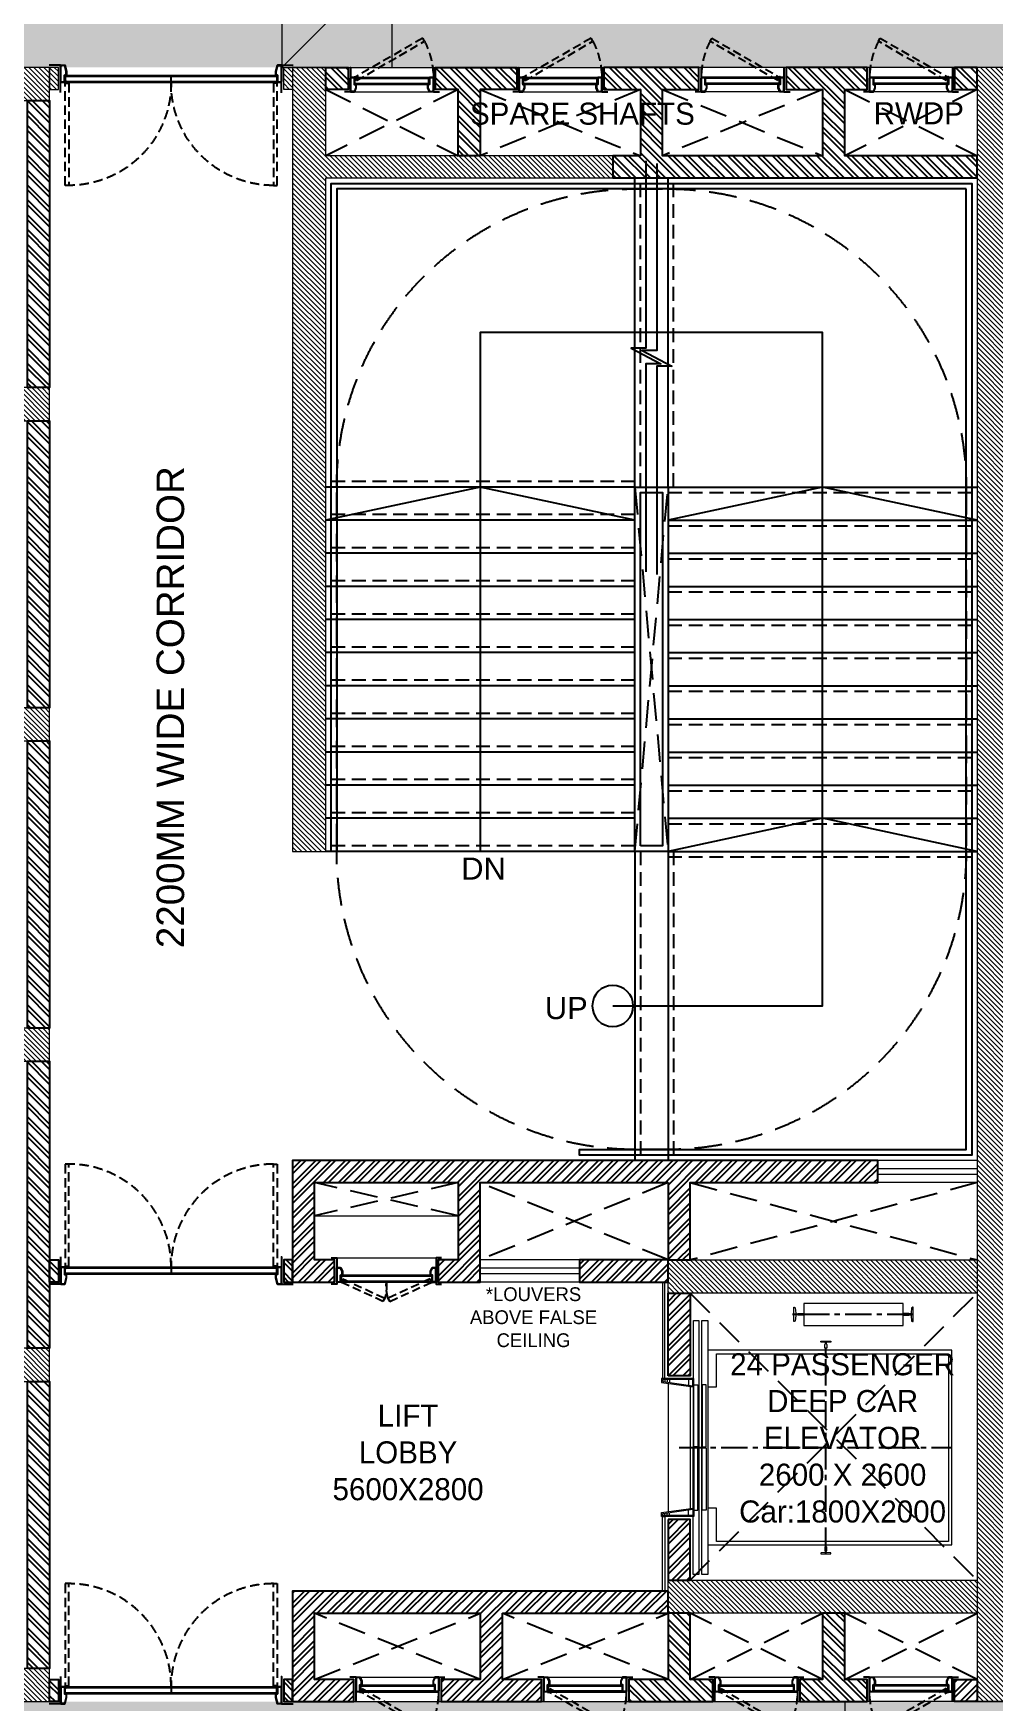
# Model space of a CAD drawing. Header units: millimetres. Extents: x 2335845 to 2509607, y 289014 to 361737.
# Drawn here: x 2386197 to 2394893, y 308802 to 323910 of the extents above; entities that cross this region are included whole.
import ezdxf

# ---------------------------------------------------------------- set-up
doc = ezdxf.new("R2010")
doc.units = ezdxf.units.MM
doc.linetypes.add('CENTER', pattern=[50.8, 31.75, -6.35, 6.35, -6.35])
doc.linetypes.add('HIDDEN', pattern=[0.375, 0.25, -0.125])
for name, color, linetype, lineweight in [('A-PLAN-COLUMN', 3, 'Continuous', 0), ('A-PLAN-RCC-HATCH', 8, 'Continuous', 13), ('A-PLAN-THIN', 251, 'Continuous', 15), ('TOA-FL-CPT-1', 8, 'Continuous', 5), ('TOA-RAMP', 8, 'Continuous', 13)]:
    doc.layers.add(name, color=color, linetype=linetype, lineweight=lineweight)
for name, color, linetype in [('A-PLAN-DOOR', 7, 'Continuous'), ('A-PLAN-HIDDEN', 1, 'HIDDEN'), ('A-PLAN-RAILING', 2, 'Continuous'), ('A-PLAN-STAIRS', 1, 'Continuous'), ('A-PLAN-TEXT', 4, 'Continuous'), ('A-PLAN-THIN -1', 250, 'HIDDEN'), ('A-PLAN-WALL', 6, 'Continuous'), ('A-PLAN-WALL HATCH', 8, 'Continuous'), ('TOA-FC-MODULAR', 7, 'Continuous')]:
    doc.layers.add(name, color=color, linetype=linetype)
doc.styles.add('ARIAL', font='arial.ttf')
doc.styles.get("Standard").update_dxf_attribs({"font": 'arial.ttf'})
pattern_1 = [(315, (-209450, -299000), (22.4506403, 22.4506403), [])]
pattern_2 = [(315, (-9550, -299000), (67.35192, 67.35192), []), (315, (-9550, -299044.9), (67.35192, 67.35192), [])]
pattern_3 = [(315, (-109844.92, -24414.985), (67.35192, 67.35192), []), (315, (-109844.92, -24459.89), (67.35192, 67.35192), [])]
pattern_4 = [(45, (18576.22, -299218.003), (22.4506403, -22.4506403), [])]
pattern_5 = [(45, (-219423.78, 302582), (67.35192, -67.35192), []), (45, (-219423.78, 302626.9), (67.35192, -67.35192), [])]
pattern_6 = [(45, (-219423.78, 298782), (67.35192, -67.35192), []), (45, (-219423.78, 298826.9), (67.35192, -67.35192), [])]
pattern_7 = [(225, (218576.22, -299218), (-67.35192, 67.35192), []), (225, (218576.22, -299262.9), (-67.35192, 67.35192), [])]
pattern_8 = [(45, (218576.22, -299218.003), (22.4506403, -22.4506403), [])]

# ---------------------------------------------------------------- blocks, each defined once
blk = doc.blocks.new('Block-7 Lift Core')
at = {"layer": 'A-PLAN-RCC-HATCH'}
h = blk.add_hatch(dxfattribs=at)
h.set_pattern_fill('ANSI31', color=256, scale=10, angle=270, style=0)
h.set_pattern_definition(pattern_1)
h.paths.add_polyline_path([(2250, 7100), (5250, 7100), (5250, 7400), (2250, 7400)])
h = blk.add_hatch(dxfattribs=at)
h.set_pattern_fill('ANSI31', color=256, scale=10, angle=270, style=0)
h.set_pattern_definition(pattern_1)
h.paths.add_polyline_path([(2450, 4200), (5250, 4200), (5250, 4500), (2450, 4500)])
h = blk.add_hatch(dxfattribs=at)
h.set_pattern_fill('ANSI31', color=256, scale=10, angle=270, style=0)
h.set_pattern_definition(pattern_1)
h.paths.add_polyline_path([(2450, 1300), (5250, 1300), (5250, 1600), (2450, 1600)])
h = blk.add_hatch(dxfattribs=at)
h.set_pattern_fill('ANSI31', color=256, scale=10, angle=270, style=0)
h.set_pattern_definition(pattern_1)
h.paths.add_polyline_path([(2450, -1600), (5250, -1600), (5250, -1300), (2450, -1300)])
h = blk.add_hatch(dxfattribs=at)
h.set_pattern_fill('ANSI31', color=256, scale=10, angle=270, style=0)
h.set_pattern_definition(pattern_1)
h.paths.add_polyline_path([(2450, -4500), (5250, -4500), (5250, -4200), (2450, -4200)])
h = blk.add_hatch(dxfattribs=at)
h.set_pattern_fill('ANSI31', color=256, scale=10, angle=270, style=0)
h.set_pattern_definition(pattern_1)
h.paths.add_polyline_path([(2250, -7400), (5250, -7400), (5250, -7100), (2250, -7100)])
at = {"layer": 'A-PLAN-WALL HATCH'}
h = blk.add_hatch(dxfattribs=at)
h.set_pattern_fill('ANSI32', color=256, scale=10, angle=270, style=0)
h.set_pattern_definition(pattern_2)
h.paths.add_polyline_path([(5050, 4500), (5050, 7100), (5250, 7100), (5250, 4500)])
h = blk.add_hatch(dxfattribs=at)
h.set_pattern_fill('ANSI32', color=256, scale=10, angle=270, style=0)
h.set_pattern_definition([(315, (-207050, -290300), (67.35192, 67.35192), []), (315, (-207050, -290344.9), (67.35192, 67.35192), [])])
h.paths.add_polyline_path([(5050, 1600), (5050, 4200), (5250, 4200), (5250, 1600)])
h = blk.add_hatch(dxfattribs=at)
h.set_pattern_fill('ANSI32', color=256, scale=10, angle=270, style=0)
h.set_pattern_definition([(315, (-207050, -293200), (67.35192, 67.35192), []), (315, (-207050, -293244.9), (67.35192, 67.35192), [])])
h.paths.add_polyline_path([(5050, -1300), (5050, 1300), (5250, 1300), (5250, -1300)])
h = blk.add_hatch(dxfattribs=at)
h.set_pattern_fill('ANSI32', color=256, scale=10, angle=270, style=0)
h.set_pattern_definition([(315, (-207050, -296100), (67.35192, 67.35192), []), (315, (-207050, -296144.9), (67.35192, 67.35192), [])])
h.paths.add_polyline_path([(5050, -4200), (5050, -1600), (5250, -1600), (5250, -4200)])
h = blk.add_hatch(dxfattribs=at)
h.set_pattern_fill('ANSI32', color=256, scale=10, angle=270, style=0)
h.set_pattern_definition(pattern_2)
h.paths.add_polyline_path([(5050, -7100), (5050, -4500), (5250, -4500), (5250, -7100)])
at = {"layer": 'A-PLAN-COLUMN', "elevation": 0}
for points in [[(2250, 7100), (5250, 7100), (5250, 7400), (2250, 7400)], [(2450, 4200), (5250, 4200), (5250, 4500), (2450, 4500)], [(2450, 1300), (5250, 1300), (5250, 1600), (2450, 1600)], [(2450, -1600), (5250, -1600), (5250, -1300), (2450, -1300)], [(2450, -4500), (5250, -4500), (5250, -4200), (2450, -4200)], [(2250, -7400), (5250, -7400), (5250, -7100), (2250, -7100)]]:
    blk.add_lwpolyline(points, close=True, dxfattribs=at)
at = {"layer": 'A-PLAN-WALL', "elevation": 0}
for points in [[(5050, 4500), (5050, 7100), (5250, 7100), (5250, 4500)], [(5050, 1600), (5050, 4200), (5250, 4200), (5250, 1600)], [(5050, -1300), (5050, 1300), (5250, 1300), (5250, -1300)], [(5050, -4200), (5050, -1600), (5250, -1600), (5250, -4200)], [(5050, -7100), (5050, -4500), (5250, -4500), (5250, -7100)]]:
    blk.add_lwpolyline(points, close=True, dxfattribs=at)
blk = doc.blocks.new('A$C3F28102C')
at = {"layer": 'A-PLAN-DOOR'}
h = blk.add_hatch(dxfattribs=at)
h.set_pattern_fill('ANSI31', color=256, style=0)
h.set_pattern_definition([(315, (-1529.3283, 1000.1135), (-0.44194174, -0.44194174), [])])
h.paths.add_polyline_path([(1, -15), (0, -15), (0, 0), (1, 0)])
h.paths.add_polyline_path([(1, 0), (1, 0), (0, 0), (0, 1, 0.115729)])
h.paths.add_polyline_path([(5, -15), (4, -15), (4, 0), (5, 0)])
h.paths.add_polyline_path([(5, 0), (4, 0), (4, 0, 0.115729), (5, 1)])
at = {"layer": 'A-PLAN-DOOR', "color": 2}
for points in [[(1, 0), (1, -15), (0, -15), (0, 1)], [(4, 0), (4, -15), (5, -15), (5, 1)]]:
    blk.add_lwpolyline(points, dxfattribs=at)
for radius in [3.42, 2.42]:
    blk.add_circle((2, 3), radius, dxfattribs=at)
blk = doc.blocks.new('Door 900')
at = {"layer": 'A-PLAN-DOOR'}
for p, q in [((-410, 60), (-410, 0)), ((-410, 60), (410, 60)), ((-410, 53), (410, 53)), ((-410, 6), (410, 6)), ((-410, 0), (410, 0)), ((410, 60), (410, 0)), ((449, 130), (449, 125)), ((449, 125), (449, 130))]:
    blk.add_line(p, q, dxfattribs=at)
for points in [[(-500, 220), (-450, 220), (-450, -20), (-500, -20)], [(500, 220), (450, 220), (450, -20), (500, -20)]]:
    blk.add_lwpolyline(points, dxfattribs=at)
for points in [[(-450, 8), (-449, 8), (-449, 122), (-450, 122)], [(-448, 1), (-416, 1), (-416, 63), (-400, 63), (-400, 95), (-415, 128), (-448, 128), (-448, 120), (-449, 120), (-449, 122), (-449, 130), (-414, 130), (-399, 95), (-399, 62), (-414, 62), (-414, 0), (-449, 0), (-449, 10), (-448, 10)], [(448, 1), (415, 1), (415, 63), (400, 63), (400, 95), (415, 128), (448, 128), (448, 120), (449, 120), (449, 122), (449, 130), (414, 130), (399, 95), (399, 62), (414, 62), (414, 0), (449, 0), (449, 10), (448, 10)], [(450, 8), (449, 8), (449, 122), (450, 122)]]:
    blk.add_lwpolyline(points, close=True, dxfattribs=at)
at = {"layer": 'A-PLAN-DOOR', "linetype": 'HIDDEN', "ltscale": 300}
for points in [[(-412, 0), (-395, 29), (-14, -147), (-31, -176)], [(412, 0), (395, 29), (14, -147), (31, -176)]]:
    blk.add_lwpolyline(points, close=True, dxfattribs=at)
for centre, start, end in [((-433, -31), 344.3944, 4.1163), ((433, -31), 175.8837, 195.6056)]:
    blk.add_arc(centre, 434, start, end, dxfattribs=at)
at = {"layer": 'A-PLAN-THIN'}
blk.add_line((450, 220), (-450, 220), dxfattribs=at)
at = {"layer": 'A-PLAN-DOOR', "xscale": -1, "rotation": 180}
blk.add_blockref('A$C3F28102C', (-414, 0), dxfattribs=at)
blk = doc.blocks.new('shaft door 750')
at = {"layer": 'A-PLAN-DOOR'}
for p, q in [((335, 60), (-335, 60)), ((-335, 0), (-335, 60)), ((335, 53), (-335, 53)), ((335, 6), (-335, 6)), ((335, 0), (-335, 0)), ((335, 0), (335, 60)), ((-374, -70), (-374, -65)), ((-374, -65), (-374, -70))]:
    blk.add_line(p, q, dxfattribs=at)
at = {"layer": 'A-PLAN-DOOR', "linetype": 'HIDDEN', "ltscale": 300}
blk.add_lwpolyline([(337, 60), (320, 31), (-295, 387), (-279, 415)], close=True, dxfattribs=at)
at = {"layer": 'A-PLAN-DOOR'}
for points in [[(-375, 150), (-375, 150), (-375, -70), (-430, -70)], [(375, 150), (375, 150), (375, -70), (430, -70)]]:
    blk.add_lwpolyline(points, dxfattribs=at)
for points in [[(-375, 52), (-374, 52), (-374, -62), (-375, -62)], [(-373, 58), (-341, 58), (-341, -3), (-326, -3), (-326, -35), (-340, -68), (-373, -68), (-373, -60), (-374, -60), (-374, -62), (-374, -70), (-339, -70), (-324, -35), (-324, -2), (-339, -2), (-339, 60), (-374, 60), (-374, 50), (-373, 50)], [(373, 58), (341, 58), (341, -3), (326, -3), (326, -35), (340, -68), (373, -68), (373, -60), (374, -60), (374, -62), (374, -70), (339, -70), (324, -35), (324, -2), (339, -2), (339, 60), (374, 60), (374, 50), (373, 50)], [(375, 52), (374, 52), (374, -62), (375, -62)]]:
    blk.add_lwpolyline(points, close=True, dxfattribs=at)
at = {"layer": 'A-PLAN-DOOR', "linetype": 'HIDDEN', "ltscale": 300}
blk.add_arc((338, 60), 712, 152.6807, 180, dxfattribs=at)
at = {"layer": 'A-PLAN-THIN'}
for p, q in [((395, 150), (-395, 150)), ((375, -70), (-375, -70))]:
    blk.add_line(p, q, dxfattribs=at)
at = {"layer": 'A-PLAN-DOOR', "xscale": -0.9973404255317604, "yscale": 0.9973404255317604, "zscale": 0.9973404255317604}
blk.add_blockref('A$C3F28102C', (339, 60), dxfattribs=at)
blk = doc.blocks.new('Door 1800')
at = {"layer": 'A-PLAN-DOOR'}
for p, q in [((-879, 77), (-879, 82)), ((844, 0), (-844, 0)), ((-844, 0), (-844, -54)), ((0, -54), (0, 0)), ((844, 0), (844, -54)), ((879, 77), (879, 82)), ((844, -6), (-844, -6)), ((844, -49), (-844, -49)), ((844, -54), (-844, -54))]:
    blk.add_line(p, q, dxfattribs=at)
for points in [[(-880, -137), (-880, -137), (-880, 82), (-972, 82)], [(880, -136), (880, 82), (972, 82)]]:
    blk.add_lwpolyline(points, dxfattribs=at)
for points in [[(-880, -47), (-879, -47), (-879, 74), (-880, 74)], [(-878, -53), (-849, -53), (-849, 3), (-835, 3), (-835, 32), (-848, 80), (-878, 80), (-878, 73), (-879, 73), (-879, 74), (-879, 82), (-847, 82), (-834, 32), (-834, 2), (-847, 2), (-847, -54), (-879, -54), (-879, -45), (-878, -45)], [(878, -53), (849, -53), (849, 3), (835, 3), (835, 32), (848, 80), (878, 80), (878, 73), (879, 73), (879, 74), (879, 82), (847, 82), (834, 32), (834, 2), (847, 2), (847, -54), (879, -54), (879, -45), (878, -45)], [(880, -47), (879, -47), (879, 74), (880, 74)]]:
    blk.add_lwpolyline(points, close=True, dxfattribs=at)
at = {"layer": 'A-PLAN-DOOR', "linetype": 'HIDDEN', "ltscale": 300}
for points in [[(-845, -61), (-815, -61), (-815, -876), (-845, -876)], [(845, -61), (815, -61), (815, -876), (845, -876)]]:
    blk.add_lwpolyline(points, close=True, dxfattribs=at)
for centre, start, end in [((-815, -61), 270, 0.4464), ((815, -61), 179.5536, 270)]:
    blk.add_arc(centre, 815, start, end, dxfattribs=at)
at = {"layer": 'A-PLAN-DOOR', "extrusion": (0, 0, -1), "xscale": -0.9074410163312852, "yscale": 0.9074410163312852, "zscale": -0.9074410163312852, "rotation": 180}
blk.add_blockref('A$C3F28102C', (-847, -54), dxfattribs=at)
blk = doc.blocks.new('S.Lift car')
at = {"layer": 'A-PLAN-HIDDEN', "linetype": 'CENTER', "ltscale": 7.5}
for p, q in [((-1187, 980), (-45, 980)), ((-393, -1188), (-393, 736)), ((936, -226), (-1534, -226))]:
    blk.add_line(p, q, dxfattribs=at)
at = {"layer": 'A-PLAN-THIN'}
for p, q in [((803, 399), (811, 399)), ((811, 399), (1059, 399)), ((836, 324), (836, -776)), ((851, 390), (851, 339)), ((1022, 390), (1022, 365)), ((1036, 356), (1036, -807)), ((1044, 390), (1044, 367)), ((1064, 390), (1064, 369)), ((803, -851), (811, -851)), ((811, -851), (1059, -851)), ((851, -842), (851, -790)), ((1022, -842), (1022, -816)), ((1044, -842), (1044, -818)), ((1064, -842), (1064, -821))]:
    blk.add_line(p, q, dxfattribs=at)
at = {"layer": 'A-PLAN-THIN', "linetype": 'Continuous', "elevation": 0}
for points in [[(-1093, 1080), (-193, 1080), (-193, 880), (-1093, 880)], [(730, 924), (676, 924), (676, -1376), (730, -1376)], [(806, 924), (757, 924), (757, -1376), (807, -1376)], [(726, 342), (726, -221), (690, -221), (690, 342)], [(767, 342), (767, -221), (803, -221), (803, 342)], [(726, -794), (726, -230), (690, -230), (690, -794)], [(767, -794), (767, -230), (803, -230), (803, -794)]]:
    blk.add_lwpolyline(points, close=True, dxfattribs=at)
for points in [[(-1170, 1040), (-1166, 990, 0.411736), (-1161, 985), (-1148, 985, 0.312963), (-1144, 988), (-1094, 988, -0.414214), (-1093, 987), (-1093, 973, -0.414214), (-1094, 972), (-1144, 972, 0.314465), (-1148, 976), (-1161, 976, 0.413693), (-1166, 971), (-1170, 920, -0.219501), (-1179, 917), (-1183, 917), (-1183, 1044), (-1179, 1044, -0.223038)], [(-116, 1040), (-121, 990, -0.411736), (-126, 985), (-138, 985, -0.312963), (-143, 988), (-192, 988, 0.414214), (-193, 987), (-193, 973, 0.414214), (-192, 972), (-143, 972, -0.314465), (-138, 976), (-126, 976, -0.413693), (-121, 971), (-117, 920, 0.219501), (-108, 917), (-104, 917), (-104, 1044), (-108, 1044, 0.223038)], [(-385, 675), (-385, 708), (-389, 712), (-389, 721, -0.391303), (-385, 726), (-351, 728, 0.391303), (-349, 730), (-349, 736), (-393, 736), (-438, 736), (-438, 730, 0.391303), (-436, 728), (-402, 726, -0.391303), (-397, 721), (-397, 712), (-401, 708), (-401, 675), (-400, 674), (-393, 674), (-386, 674)], [(-385, -1127), (-385, -1159), (-389, -1163), (-389, -1172, 0.391303), (-385, -1177), (-351, -1180, -0.391303), (-349, -1182), (-349, -1188), (-393, -1188), (-438, -1188), (-438, -1182, -0.391303), (-436, -1180), (-402, -1177, 0.391303), (-397, -1172), (-397, -1163), (-401, -1159), (-401, -1127), (-400, -1126), (-393, -1126), (-386, -1126)]]:
    blk.add_lwpolyline(points, format="xyb", close=True, dxfattribs=at)
blk.add_lwpolyline([(676, -1107), (-1534, -1107), (-1534, 655), (676, 655), (676, 324), (596, 324), (596, 624), (-1504, 624), (-1504, -1076), (596, -1076), (596, -776), (676, -776), (676, -1107)], dxfattribs=at)
at = {"layer": 'A-PLAN-THIN'}
for points in [[(1059, 399), (1096, 399), (1096, 367, -0.372513), (1094, 364), (804, 324, -0.414214), (801, 327), (801, 397, -0.414214), (803, 399), (811, 399)], [(1080, 390), (1082, 390), (1082, 373, -0.372513), (1080, 371), (811, 333, -0.35655), (810, 334), (810, 390), (1080, 390)], [(1059, -851), (1096, -851), (1096, -818, 0.372513), (1094, -815), (804, -776, 0.414214), (801, -779), (801, -848, 0.414214), (803, -850), (811, -850)], [(1080, -842), (1082, -842), (1082, -824, 0.372513), (1080, -823), (811, -784, 0.35655), (810, -786), (810, -842), (1080, -842)]]:
    blk.add_lwpolyline(points, format="xyb", dxfattribs=at)
blk = doc.blocks.new('Fire Tower-2700mm')
at = {"layer": 'A-PLAN-RCC-HATCH'}
h = blk.add_hatch(dxfattribs=at)
h.set_pattern_fill('ANSI31', color=256, scale=10, angle=90, style=0)
h.set_pattern_definition(pattern_8)
h.paths.add_polyline_path([(-4624, 7182), (-4624, -7618), (-4924, -7618), (-4924, 7182)])
h = blk.add_hatch(dxfattribs=at)
h.set_pattern_fill('ANSI31', color=256, scale=10, angle=90, style=0)
h.set_pattern_definition(pattern_8)
h.paths.add_polyline_path([(1276, 6382), (1276, 7182), (1576, 7182), (1576, 82), (1276, 82), (1276, 6182), (-1324, 6182), (-1324, 6382)])
h = blk.add_hatch(dxfattribs=at)
h.set_pattern_fill('ANSI31', color=256, scale=10, angle=90, style=0)
h.set_pattern_definition(pattern_4)
h.paths.add_polyline_path([(1576, 6982), (1656, 6982), (1656, 7182), (1576, 7182)])
h = blk.add_hatch(dxfattribs=at)
h.set_pattern_fill('ANSI31', color=256, scale=10, angle=90, style=0)
h.set_pattern_definition(pattern_4)
h.paths.add_polyline_path([(3776, 6982), (3696, 6982), (3696, 7182), (3776, 7182)])
h = blk.add_hatch(dxfattribs=at)
h.set_pattern_fill('ANSI31', color=256, scale=250, angle=540, style=0)
h.set_pattern_definition([(45, (-438062.204, 21819.328), (22.097087, -22.097087), [])])
h.paths.add_polyline_path([(-4624, -3618), (-4624, -3918), (-1824, -3918), (-1824, -3618)])
h = blk.add_hatch(dxfattribs=at)
h.set_pattern_fill('ANSI31', color=256, scale=250, angle=540, style=0)
h.set_pattern_definition([(45, (-438012.204, 21719.328), (22.097087, -22.097087), [])])
h.paths.add_polyline_path([(-4624, -6518), (-4624, -6818), (-1824, -6818), (-1824, -6518)])
at = {"layer": 'A-PLAN-WALL HATCH'}
h = blk.add_hatch(dxfattribs=at)
h.set_pattern_fill('ANSI32', color=256, scale=10, angle=270, style=0)
h.set_pattern_definition(pattern_7)
h.paths.add_polyline_path([(-4624, 7182), (-4419, 7182), (-4419, 7182), (-4419, 7182), (-4419, 7182), (-4419, 6982), (-4419, 6982), (-4419, 6982), (-4624, 6982)])
h = blk.add_hatch(dxfattribs=at)
h.set_pattern_fill('ANSI32', color=256, scale=10, angle=270, style=0)
h.set_pattern_definition([(225, (18576.22, -299218), (-67.35192, 67.35192), []), (225, (18576.22, -299262.9), (-67.35192, 67.35192), [])])
h.paths.add_polyline_path([(-1574, 6382), (-1324, 6382), (-1324, 6182), (-4624, 6182), (-4624, 6382), (-3424, 6382), (-3424, 6982), (-3629, 6982), (-3629, 6982), (-3629, 6982), (-3629, 7182), (-2894, 7182), (-2894, 7182), (-2894, 7182), (-2894, 7182), (-2894, 6982), (-2894, 6982), (-2894, 6982), (-3224, 6982), (-3224, 6382), (-1774, 6382), (-1774, 6982), (-2104, 6982), (-2104, 6982), (-2104, 6982), (-2104, 7182), (-2104, 7182), (-2104, 7182), (-2104, 7182), (-1244, 7182), (-1244, 6982), (-1244, 6982), (-1244, 6982), (-1574, 6982)])
h = blk.add_hatch(dxfattribs=at)
h.set_pattern_fill('ANSI32', color=256, scale=10, angle=270, style=0)
h.set_pattern_definition(pattern_7)
h.paths.add_polyline_path([(76, 6382), (76, 6982), (281, 6982), (281, 6982), (281, 6982), (281, 7182), (-454, 7182), (-454, 7182), (-454, 7182), (-454, 7182), (-454, 6982), (-454, 6982), (-454, 6982), (-124, 6982), (-124, 6382)])
h = blk.add_hatch(dxfattribs=at)
h.set_pattern_fill('ANSI32', color=256, scale=10, angle=270, style=0)
h.set_pattern_definition(pattern_7)
h.paths.add_polyline_path([(1276, 7182), (1071, 7182), (1071, 7182), (1071, 7182), (1071, 7182), (1071, 6982), (1071, 6982), (1071, 6982), (1276, 6982)])
h = blk.add_hatch(dxfattribs=at)
h.set_pattern_fill('ANSI32', color=256, scale=10, angle=270, style=0)
h.set_pattern_definition([(315, (-109944.92, -24564.985), (67.35192, 67.35192), []), (315, (-109944.92, -24609.89), (67.35192, 67.35192), [])])
h.paths.add_polyline_path([(-1824, -2918), (-1824, -3618), (-2024, -3618), (-2024, -2918), (-3724, -2918), (-3724, -2718), (1576, -2718), (1576, -3818), (1196, -3818), (1196, -3618), (1376, -3618), (1376, -2918), (76, -2918), (76, -3618), (256, -3618), (256, -3818), (-124, -3818), (-124, -2918)])
h = blk.add_hatch(dxfattribs=at)
h.set_pattern_fill('ANSI32', color=256, scale=250, angle=90, style=0)
h.set_pattern_definition([(135, (317342.19, 539209), (-66.291261, -66.291261), []), (135, (317342.19, 539253.19), (-66.291261, -66.291261), [])])
h.paths.add_polyline_path([(-1824, -3618), (-1024, -3618), (-1024, -3818), (-1824, -3818)])
h = blk.add_hatch(dxfattribs=at)
h.set_pattern_fill('ANSI32', color=256, scale=10, angle=270, style=0)
h.set_pattern_definition(pattern_5)
h.paths.add_polyline_path([(1576, -3618), (1656, -3618), (1656, -3818), (1576, -3818)])
h = blk.add_hatch(dxfattribs=at)
h.set_pattern_fill('ANSI32', color=256, scale=10, angle=270, style=0)
h.set_pattern_definition(pattern_5)
h.paths.add_polyline_path([(3776, -3618), (3696, -3618), (3696, -3818), (3776, -3818)])
h = blk.add_hatch(dxfattribs=at)
h.set_pattern_fill('ANSI32', color=256, scale=10, angle=270, style=0)
h.set_pattern_definition(pattern_3)
h.paths.add_polyline_path([(-1824, -4668), (-1824, -3918), (-2024, -3918), (-2024, -4668)])
h = blk.add_hatch(dxfattribs=at)
h.set_pattern_fill('ANSI32', color=256, scale=10, angle=270, style=0)
h.set_pattern_definition(pattern_3)
h.paths.add_polyline_path([(-1824, -5968), (-1824, -6518), (-2024, -6518), (-2024, -5968)])
h = blk.add_hatch(dxfattribs=at)
h.set_pattern_fill('ANSI32', color=256, scale=10, angle=270, style=0)
h.set_pattern_definition([(315, (-219423.78, -246348.01), (67.35192, 67.35192), []), (315, (-219423.78, -246392.91), (67.35192, 67.35192), [])])
h.paths.add_polyline_path([(-324, -6818), (-1824, -6818), (-1824, -6618), (1576, -6618), (1576, -7618), (1021, -7618), (1021, -7418), (1376, -7418), (1376, -6818), (-124, -6818), (-124, -7418), (231, -7418), (231, -7618), (-679, -7618), (-679, -7418), (-324, -7418)])
h = blk.add_hatch(dxfattribs=at)
h.set_pattern_fill('ANSI32', color=256, scale=10, angle=270, style=0)
h.set_pattern_definition(pattern_7)
h.paths.add_polyline_path([(-3224, -6818), (-3224, -7418), (-3019, -7418), (-3019, -7418), (-3019, -7418), (-3019, -7618), (-3629, -7618), (-3629, -7618), (-3629, -7618), (-3629, -7618), (-3629, -7418), (-3629, -7418), (-3629, -7418), (-3424, -7418), (-3424, -6818)])
h = blk.add_hatch(dxfattribs=at)
h.set_pattern_fill('ANSI32', color=256, scale=10, angle=270, style=0)
h.set_pattern_definition(pattern_7)
h.paths.add_polyline_path([(-1824, -6818), (-1824, -7418), (-1469, -7418), (-1469, -7418), (-1469, -7418), (-1469, -7618), (-2229, -7618), (-2229, -7618), (-2229, -7618), (-2229, -7618), (-2229, -7418), (-2229, -7418), (-2229, -7418), (-2024, -7418), (-2024, -6818)])
h = blk.add_hatch(dxfattribs=at)
h.set_pattern_fill('ANSI32', color=256, scale=10, angle=270, style=0)
h.set_pattern_definition([(315, (-109844.92, -24354.985), (67.35192, 67.35192), []), (315, (-109844.92, -24399.89), (67.35192, 67.35192), [])])
h.paths.add_polyline_path([(-4624, -7418), (-4624, -7618), (-4419, -7618), (-4419, -7618), (-4419, -7618), (-4419, -7618), (-4419, -7418), (-4419, -7418), (-4419, -7418)])
h = blk.add_hatch(dxfattribs=at)
h.set_pattern_fill('ANSI32', color=256, scale=10, angle=270, style=0)
h.set_pattern_definition(pattern_6)
h.paths.add_polyline_path([(1576, -7418), (1656, -7418), (1656, -7618), (1576, -7618)])
h = blk.add_hatch(dxfattribs=at)
h.set_pattern_fill('ANSI32', color=256, scale=10, angle=270, style=0)
h.set_pattern_definition(pattern_6)
h.paths.add_polyline_path([(3776, -7418), (3696, -7418), (3696, -7618), (3776, -7618)])
at = {"layer": 'A-PLAN-COLUMN', "elevation": 0}
for points in [[(-4624, 7182), (-4624, -7618), (-4924, -7618), (-4924, 7182)], [(1576, 6982), (1656, 6982), (1656, 7182), (1576, 7182)], [(3776, 6982), (3696, 6982), (3696, 7182), (3776, 7182)], [(-4624, -3618), (-4624, -3918), (-1824, -3918), (-1824, -3618)], [(-4624, -6518), (-4624, -6818), (-1824, -6818), (-1824, -6518)]]:
    blk.add_lwpolyline(points, close=True, dxfattribs=at)
blk.add_lwpolyline([(1276, 6382), (1276, 7182), (1576, 7182), (1576, 82), (1276, 82), (1276, 6182), (-1324, 6182), (-1324, 6382), (1276, 6382)], dxfattribs=at)
at = {"layer": 'A-PLAN-HIDDEN', "ltscale": 1000}
for p, q in [((-4624, 6982), (-3424, 6382)), ((-3424, 6982), (-4624, 6382)), ((-3224, 6982), (-1774, 6382)), ((-1774, 6982), (-3224, 6382)), ((-124, 6982), (-1574, 6382)), ((-1574, 6982), (-124, 6382)), ((1276, 6982), (76, 6382)), ((76, 6982), (1276, 6382)), ((-1524, 3382), (-1824, 82)), ((-1524, 82), (-1824, 3382)), ((-2024, -2918, 0), (-4624, -3618, 0)), ((-4624, -2918, 0), (-2024, -3618, 0)), ((-1824, -3618, 0), (-124, -2918)), ((-1824, -2918, 0), (-124, -3618)), ((76, -2918), (1376, -3218)), ((76, -3218), (1376, -2918)), ((-2024, -6518, 0), (-4624, -3918, 0)), ((-2024, -3918, 0), (-4624, -6518, 0)), ((-4624, -7418, 0), (-3424, -6818)), ((-3424, -7418), (-4624, -6818, 0)), ((-2024, -7418, 0), (-3224, -6818)), ((-3224, -7418), (-2024, -6818, 0)), ((-324, -7418, 0), (-1824, -6818)), ((-1824, -7418), (-324, -6818, 0)), ((1376, -7418, 0), (-124, -6818)), ((-124, -7418), (1376, -6818, 0))]:
    blk.add_line(p, q, dxfattribs=at)
at = {"layer": 'A-PLAN-RAILING', "elevation": 0}
for points in [[(-1724, 6312), (-1724, 4617), (-1590, 4617), (-1858, 4476), (-1724, 4476), (-1724, 2590)], [(-1624, 6335), (-1624, 4640), (-1490, 4640), (-1758, 4499), (-1624, 4499), (-1624, 2613)], [(-4524, 6082), (1176, 6082), (1176, 82), (1226, 82), (1226, 6132), (-4574, 6132), (-4574, -2668), (-1024, -2668), (-1024, -2618), (-4524, -2618), (-4524, 6082)]]:
    blk.add_lwpolyline(points, dxfattribs=at)
for points in [[(-1524, 82), (-1524, 3382), (-1824, 3382), (-1824, 82)], [(-1574, 132), (-1574, 3332), (-1774, 3332), (-1774, 132)]]:
    blk.add_lwpolyline(points, close=True, dxfattribs=at)
at = {"layer": 'A-PLAN-STAIRS', "ltscale": 1000}
for p, q in [((-1824, 3382, 0), (-1824, 6182, 0)), ((-1524, 3382, 0), (-1524, 6182, 0)), ((-1824, 3382, 0), (-4624, 3382, 0)), ((-1524, 3382), (1276, 3382)), ((-1824, 3082, 0), (-4624, 3082, 0)), ((-1524, 3082), (1276, 3082)), ((-1824, 2782, 0), (-4624, 2782, 0)), ((-1524, 2782), (1276, 2782)), ((-1824, 2482, 0), (-4624, 2482, 0)), ((-1524, 2482), (1276, 2482)), ((-1824, 2182, 0), (-4624, 2182, 0)), ((-1524, 2182), (1276, 2182)), ((-1824, 1882), (-4624, 1882)), ((-1524, 1882), (1276, 1882)), ((-1824, 1582), (-4624, 1582)), ((-1524, 1582), (1276, 1582)), ((-1824, 1282), (-4624, 1282)), ((-1524, 1282), (1276, 1282)), ((-1824, 982), (-4624, 982)), ((-1524, 982), (1276, 982)), ((-1824, 682), (-4624, 682)), ((-1524, 682), (1276, 682)), ((-1824, 382), (-4624, 382)), ((-1524, 382), (1276, 382)), ((-1824, 82), (-4624, 82)), ((-1824, 82, 0), (-1824, -2718, 0)), ((-1524, 82), (1276, 82)), ((-1524, 82, 0), (-1524, -2718, 0))]:
    blk.add_line(p, q, dxfattribs=at)
at = {"layer": 'A-PLAN-STAIRS', "ltscale": 1000, "elevation": 0}
for points in [[(-1324, -1318), (-3224, -1318), (-3224, 4782), (-1524, 4782)], [(-1524, 4782), (-124, 4782), (-124, 82)], [(-1524, 82), (-1524, 3382), (-1824, 3382), (-1824, 82), (-1524, 82)]]:
    blk.add_lwpolyline(points, dxfattribs=at)
at = {"layer": 'A-PLAN-STAIRS', "elevation": 0}
for points in [[(-4624, 3082), (-3224, 3382), (-1824, 3082)], [(-1524, 3082), (-124, 3382), (1276, 3082)], [(-4624, 82), (-3224, 382), (-1824, 82)]]:
    blk.add_lwpolyline(points, dxfattribs=at)
at = {"layer": 'A-PLAN-STAIRS', "ltscale": 1000}
blk.add_circle((-1324, -1318, 0), 186, dxfattribs=at)
at = {"layer": 'A-PLAN-THIN'}
for p, q in [((-4624, -2718, 0), (-3724, -2718, 0)), ((-4624, -2793, 0), (-3724, -2793, 0)), ((-4624, -2843, 0), (-3724, -2843, 0)), ((-4624, -2918, 0), (-3724, -2918, 0)), ((-1024, -3618, 0), (-124, -3618)), ((-1024, -3693, 0), (-124, -3693)), ((-1024, -3743, 0), (-124, -3743)), ((-1024, -3818, 0), (-124, -3818))]:
    blk.add_line(p, q, dxfattribs=at)
at = {"layer": 'A-PLAN-THIN', "elevation": 0}
for points in [[(76, -2918), (1376, -2918), (1376, -3218), (76, -3218)], [(-1774, -5948), (-1779, -5943), (-1794, -5943), (-1794, -6618), (-1774, -6618)]]:
    blk.add_lwpolyline(points, close=True, dxfattribs=at)
blk.add_lwpolyline([(-1774, -3818), (-1774, -4688), (-1779, -4693), (-1794, -4693), (-1794, -3818), (-1774, -3818)], dxfattribs=at)
at = {"layer": 'A-PLAN-THIN -1', "linetype": 'HIDDEN', "ltscale": 500}
for p, q in [((-1874, 3382, 0), (-1874, 6182, 0)), ((-1574, 3382, 0), (-1574, 6182, 0)), ((-1824, 3332, 0), (-4624, 3332, 0)), ((-1524, 3432), (1276, 3432)), ((-1824, 3032, 0), (-4624, 3032, 0)), ((-1524, 3132), (1276, 3132)), ((-1824, 2732, 0), (-4624, 2732, 0)), ((-1524, 2832), (1276, 2832)), ((-1824, 2432, 0), (-4624, 2432, 0)), ((-1524, 2532), (1276, 2532)), ((-1824, 2132, 0), (-4624, 2132, 0)), ((-1524, 2232), (1276, 2232)), ((-1824, 1832), (-4624, 1832)), ((-1524, 1932), (1276, 1932)), ((-1824, 1532), (-4624, 1532)), ((-1524, 1632), (1276, 1632)), ((-1824, 1232), (-4624, 1232)), ((-1524, 1332), (1276, 1332)), ((-1824, 932), (-4624, 932)), ((-1524, 1032), (1276, 1032)), ((-1824, 632), (-4624, 632)), ((-1524, 732), (1276, 732)), ((-1824, 332), (-4624, 332)), ((-1524, 432), (1276, 432)), ((-1824, 32), (-4624, 32)), ((-1874, 82, 0), (-1874, -2718, 0)), ((-1574, 82, 0), (-1574, -2718, 0)), ((-1524, 132), (1276, 132))]:
    blk.add_line(p, q, dxfattribs=at)
at = {"layer": 'A-PLAN-THIN -1', "linetype": 'HIDDEN', "ltscale": 1000, "elevation": 0}
blk.add_lwpolyline([(1176, 3382, 0.414214), (-1524, 6082), (-1824, 6082, 0.414214), (-4524, 3382), (-4524, 82, 0.414214), (-1824, -2618), (-1524, -2618, 0.414214), (1176, 82)], format="xyb", close=True, dxfattribs=at)
at = {"layer": 'A-PLAN-WALL', "elevation": 0}
for points in [[(-4624, 7182), (-4419, 7182), (-4419, 7182), (-4419, 7182), (-4419, 7182), (-4419, 6982), (-4419, 6982), (-4419, 6982), (-4624, 6982), (-4624, 7182)], [(-1574, 6382), (-1324, 6382), (-1324, 6182), (-4624, 6182), (-4624, 6382), (-3424, 6382), (-3424, 6982), (-3629, 6982), (-3629, 6982), (-3629, 6982), (-3629, 7182), (-2894, 7182), (-2894, 7182), (-2894, 7182), (-2894, 7182), (-2894, 6982), (-2894, 6982), (-2894, 6982), (-3224, 6982), (-3224, 6382), (-1774, 6382), (-1774, 6982), (-2104, 6982), (-2104, 6982), (-2104, 6982), (-2104, 7182), (-2104, 7182), (-2104, 7182), (-2104, 7182), (-1244, 7182), (-1244, 6982), (-1244, 6982), (-1244, 6982), (-1574, 6982), (-1574, 6382)], [(76, 6382), (76, 6982), (281, 6982), (281, 6982), (281, 6982), (281, 7182), (-454, 7182), (-454, 7182), (-454, 7182), (-454, 7182), (-454, 6982), (-454, 6982), (-454, 6982), (-124, 6982), (-124, 6382), (76, 6382)], [(1276, 7182), (1071, 7182), (1071, 7182), (1071, 7182), (1071, 7182), (1071, 6982), (1071, 6982), (1071, 6982), (1276, 6982), (1276, 7182)], [(-1824, -2918), (-1824, -3618), (-2024, -3618), (-2024, -2918), (-3724, -2918), (-3724, -2718), (1576, -2718), (1576, -3818), (1196, -3818), (1196, -3618), (1376, -3618), (1376, -2918), (76, -2918), (76, -3618), (256, -3618), (256, -3818), (-124, -3818), (-124, -2918), (-1824, -2918)], [(-324, -6818), (-1824, -6818), (-1824, -6618), (1576, -6618), (1576, -7618), (1576, -7618), (1576, -7618), (1576, -7618), (1576, -7618), (1021, -7618), (1021, -7618), (1021, -7618), (1021, -7618), (1021, -7418), (1021, -7418), (1021, -7418), (1376, -7418), (1376, -6818), (-124, -6818), (-124, -7418), (231, -7418), (231, -7418), (231, -7418), (231, -7618), (-679, -7618), (-679, -7618), (-679, -7618), (-679, -7618), (-679, -7418), (-679, -7418), (-679, -7418), (-324, -7418), (-324, -6818)], [(-3224, -6818), (-3224, -7418), (-3019, -7418), (-3019, -7418), (-3019, -7418), (-3019, -7618), (-3629, -7618), (-3629, -7618), (-3629, -7618), (-3629, -7618), (-3629, -7418), (-3629, -7418), (-3629, -7418), (-3424, -7418), (-3424, -6818), (-3224, -6818)], [(-1824, -6818), (-1824, -7418), (-1469, -7418), (-1469, -7418), (-1469, -7418), (-1469, -7618), (-2229, -7618), (-2229, -7618), (-2229, -7618), (-2229, -7618), (-2229, -7418), (-2229, -7418), (-2229, -7418), (-2024, -7418), (-2024, -6818), (-1824, -6818)], [(-4624, -7418), (-4624, -7618), (-4419, -7618), (-4419, -7618), (-4419, -7618), (-4419, -7618), (-4419, -7418), (-4419, -7418), (-4419, -7418), (-4624, -7418)]]:
    blk.add_lwpolyline(points, dxfattribs=at)
for points in [[(-1824, -3618), (-1024, -3618), (-1024, -3818), (-1824, -3818)], [(1576, -3618), (1656, -3618), (1656, -3818), (1576, -3818)], [(3776, -3618), (3696, -3618), (3696, -3818), (3776, -3818)], [(-1824, -4668), (-1824, -3918), (-2024, -3918), (-2024, -4668)], [(-1824, -5968), (-1824, -6518), (-2024, -6518), (-2024, -5968)], [(1576, -7418), (1656, -7418), (1656, -7618), (1576, -7618)], [(3776, -7418), (3696, -7418), (3696, -7618), (3776, -7618)]]:
    blk.add_lwpolyline(points, close=True, dxfattribs=at)
at = {"layer": 'A-PLAN-DOOR', "extrusion": (1.654e-28, -4.04354e-14, -1), "zscale": -1}
for p in [(4024, 7032), (2499, 7032)]:
    blk.add_blockref('shaft door 750', p, dxfattribs=at)
at = {"layer": 'A-PLAN-DOOR', "extrusion": (-1.654e-28, -4.04354e-14, -1), "xscale": -1, "zscale": -1}
for p in [(849, 7032), (-676, 7032)]:
    blk.add_blockref('shaft door 750', p, dxfattribs=at)
at = {"layer": 'A-PLAN-DOOR', "xscale": 1.136363636363636, "yscale": 1.136363636363636, "zscale": 1.136363636363636}
blk.add_blockref('Door 1800', (2676, 7109), dxfattribs=at)
at = {"layer": 'A-PLAN-DOOR', "xscale": -1.136363636363636, "yscale": 1.136363636387152, "zscale": 1.136363636387152, "rotation": 180}
for p in [(2676, -3745), (2676, -7545)]:
    blk.add_blockref('Door 1800', p, dxfattribs=at)
at = {"layer": 'A-PLAN-DOOR'}
blk.add_blockref('Door 900', (726, -3818), dxfattribs=at)
at = {"layer": 'A-PLAN-DOOR', "extrusion": (1.654e-28, 4.04354e-14, -1), "xscale": -1, "zscale": -1, "rotation": 180}
blk.add_blockref('shaft door 750', (4024, -7468), dxfattribs=at)
at = {"layer": 'A-PLAN-DOOR', "extrusion": (-1.654e-28, 4.04354e-14, -1), "zscale": -1, "rotation": 180}
for p in [(2624, -7468), (1074, -7468), (-626, -7468)]:
    blk.add_blockref('shaft door 750', p, dxfattribs=at)
at = {"layer": 'A-PLAN-THIN'}
blk.add_blockref('S.Lift car', (-2860, -5091, 0), dxfattribs=at)
blk = doc.blocks.new('CHOREE')
at = {"xscale": -1}
blk.add_blockref('Fire Tower-2700mm', (-8442, -1832), dxfattribs=at)
blk.add_blockref('Block-7 Lift Core', (-17468, -2050))
blk = doc.blocks.new('BIG CHOORE')
blk.add_blockref('CHOREE', (-2408, -1909))

msp = doc.modelspace()

# ---------------------------------------------------------------- hatches: boundary and pattern name
at = {"layer": 'TOA-FC-MODULAR'}
h = msp.add_hatch(dxfattribs=at)
h.set_pattern_fill('BRASS', color=253, scale=65, angle=45)
h.set_pattern_definition([(45, (2408113.76, 309771.23), (-291.8583, 291.8583), []), (45, (2407967.83, 309917.15), (-291.8583, 291.8583), [206.375, -103.1875])])
edge = h.paths.add_edge_path()
edge.add_line((2411179.683, 321856.624), (2411179.683, 320761.624))
edge.add_line((2411179.683, 320761.624), (2412294.683, 320761.625))
edge.add_arc((2412294.683, 320751.625), 10, -0.0000407, 90.0000407, ccw=False)
edge.add_line((2412304.683, 320751.625), (2412304.683, 317716.624))
edge.add_line((2412304.683, 317716.624), (2412944.683, 317716.624))
edge.add_arc((2412944.683, 317706.624), 10, -0.2612104, 90, ccw=False)
edge.add_line((2412954.683, 317706.578), (2412946.683, 317449.645))
edge.add_line((2412946.683, 317449.645), (2412791.698, 317451.218))
edge.add_line((2412791.698, 317451.218), (2412791.692, 317566.176))
edge.add_line((2412791.692, 317566.176), (2411454.681, 317566.624))
edge.add_line((2411454.681, 317566.624), (2411454.681, 315714.243))
edge.add_line((2411454.681, 315714.243), (2412791.692, 315714.073))
edge.add_line((2412791.692, 315714.073), (2412791.692, 316848.625))
edge.add_line((2412791.692, 316848.625), (2412954.686, 316848.625))
edge.add_line((2412954.686, 316848.625), (2412954.686, 315550.176))
edge.add_line((2412954.686, 315550.176), (2411454.681, 315550.176))
edge.add_line((2411454.681, 315550.176), (2411446.681, 310551.624))
edge.add_line((2411446.681, 310551.624), (2414356.33, 310554.526))
edge.add_line((2414356.33, 310554.526), (2415181.896, 315907.35))
edge.add_line((2415181.896, 315907.35), (2414598.773, 315997.171))
edge.add_arc((2414600.296, 316007.055), 10, 170.8500989, 261.2432085, ccw=False)
edge.add_line((2414590.423, 316008.645), (2414610.214, 316137.13))
edge.add_arc((2414619.854, 316135.645), 9.753, 79.7927599, 171.2432085, ccw=False)
edge.add_line((2414621.582, 316145.244), (2415288.752, 316042.729))
edge.add_line((2415288.752, 316042.729), (2416181.221, 321836.624))
edge.add_line((2416181.221, 321836.624), (2413604.683, 321836.624))
edge.add_line((2413604.683, 321836.624), (2413604.683, 320721.624))
edge.add_arc((2413594.683, 320721.624), 10, 270, 360, ccw=False)
edge.add_line((2413594.683, 320711.624), (2413464.683, 320711.624))
edge.add_arc((2413464.683, 320721.624), 10, 179.9971874, 270, ccw=False)
edge.add_line((2413454.683, 320721.624), (2413454.683, 321851.624))
edge.add_line((2413454.683, 321851.624), (2411179.683, 321856.624))
edge = h.paths.add_edge_path()
edge.add_line((2405369.683, 318461.624), (2407354.683, 318461.624))
edge.add_line((2407354.683, 318461.624), (2407354.683, 317561.124))
edge.add_arc((2407364.436, 317561.124), 9.753, 180, 271.4504486)
edge.add_line((2407364.683, 317551.374), (2408004.718, 317551.157))
edge.add_line((2408004.718, 317551.157), (2408004.718, 317449.645))
edge.add_line((2408004.718, 317449.645), (2408167.668, 317449.645))
edge.add_line((2408167.668, 317449.645), (2408167.668, 317551.312))
edge.add_line((2408167.668, 317551.312), (2409504.685, 317551.624))
edge.add_line((2409504.685, 317551.624), (2409504.685, 315714.073))
edge.add_line((2409504.685, 315714.073), (2408167.668, 315714.073))
edge.add_line((2408167.668, 315714.073), (2408167.668, 316848.625))
edge.add_line((2408167.668, 316848.625), (2408004.68, 316848.625))
edge.add_line((2408004.68, 316848.625), (2408004.68, 315550.176))
edge.add_line((2408004.68, 315550.176), (2409504.685, 315550.176))
edge.add_line((2409504.685, 315550.176), (2409504.685, 310551.624))
edge.add_line((2409504.685, 310551.624), (2405384.683, 310551.624))
edge.add_line((2405384.683, 310551.624), (2405384.683, 315051.624))
edge.add_line((2405384.683, 315051.624), (2406059.683, 315051.624))
edge.add_arc((2406059.683, 315061.624), 10, 270, 360)
edge.add_line((2406069.683, 315061.624), (2406069.683, 315191.624))
edge.add_arc((2406059.683, 315191.624), 10, 360, 450)
edge.add_line((2406059.683, 315201.624), (2405369.683, 315201.624))
edge.add_line((2405369.683, 315201.624), (2405369.683, 316746.331))
edge.add_line((2405369.683, 316746.331), (2406059.683, 316746.331))
edge.add_arc((2406059.683, 316756.331), 10, 270, 360)
edge.add_line((2406069.683, 316756.331), (2406069.683, 316886.331))
edge.add_arc((2406059.93, 316886.331), 9.753, 0, 91.4504489)
edge.add_line((2406059.683, 316896.081), (2405369.683, 316896.081))
edge.add_line((2405369.683, 316896.081), (2405369.683, 318461.624))
edge = h.paths.add_edge_path()
edge.add_line((2367514.683, 312121.624), (2367514.683, 313056.624))
edge.add_line((2367514.683, 313056.624), (2368810.183, 313056.624))
edge.add_arc((2368810.183, 313066.377), 9.753, 270, 361.4504486)
edge.add_line((2368819.933, 313066.624), (2368819.683, 315306.626))
edge.add_line((2368819.683, 315306.626), (2375819.683, 315306.626))
edge.add_line((2375819.683, 315306.626), (2375819.683, 311121.624))
edge.add_line((2375819.683, 311121.624), (2372219.683, 311121.624))
edge.add_line((2372219.683, 311121.624), (2372219.433, 311796.624))
edge.add_arc((2372209.426, 311796.621), 10.007, 0.0212207, 88.5283304)
edge.add_line((2372209.683, 311806.624), (2372079.683, 311806.624))
edge.add_arc((2372079.683, 311796.624), 10, 90, 180)
edge.add_line((2372069.683, 311796.624), (2372069.683, 311106.624))
edge.add_line((2372069.683, 311106.624), (2369624.949, 311106.624))
edge.add_line((2369624.949, 311106.624), (2369624.977, 312136.624))
edge.add_arc((2369614.977, 312136.624), 10, 359.9984427, 450.0015574)
edge.add_line((2369614.977, 312146.624), (2369484.977, 312146.624))
edge.add_arc((2369484.977, 312136.624), 10, 90, 180.0000003)
edge.add_line((2369474.977, 312136.624), (2369474.977, 311106.624))
edge.add_line((2369474.977, 311106.624), (2367514.683, 311106.624))
edge.add_line((2367514.683, 311106.624), (2367514.683, 312121.624))
edge = h.paths.add_edge_path()
edge.add_line((2365944.683, 318121.627), (2365944.683, 318296.624))
edge.add_line((2365944.683, 318296.624), (2367694.683, 318296.624))
edge.add_arc((2367694.683, 318306.624), 10, 270, 360)
edge.add_line((2367704.683, 318306.624), (2367704.683, 318436.624))
edge.add_arc((2367694.683, 318436.624), 10, 360, 450.0000003)
edge.add_line((2367694.683, 318446.624), (2367059.683, 318446.624))
edge.add_line((2367059.683, 318446.624), (2367059.683, 321281.624))
edge.add_line((2367059.683, 321281.624), (2371919.683, 321281.624))
edge.add_line((2371919.683, 321281.624), (2371919.933, 320606.624))
edge.add_arc((2371929.94, 320606.628), 10.007, 180.0212207, 268.5283304)
edge.add_line((2371929.683, 320596.624), (2372059.683, 320596.624))
edge.add_arc((2372059.683, 320606.624), 10, 270, 360.0000003)
edge.add_line((2372069.683, 320606.624), (2372069.683, 321196.624))
edge.add_line((2372069.683, 321196.624), (2375819.683, 321196.624))
edge.add_line((2375819.683, 321196.624), (2375819.683, 317256.622))
edge.add_line((2375819.683, 317256.622), (2369795.683, 317256.622))
edge.add_line((2369795.683, 317256.622), (2369795.683, 318746.624))
edge.add_arc((2369785.683, 318746.624), 10, 0, 90)
edge.add_line((2369785.683, 318756.624), (2369554.683, 318756.624))
edge.add_arc((2369554.683, 318746.624), 10, 90, 180)
edge.add_line((2369544.683, 318746.624), (2369544.683, 317106.624))
edge.add_line((2369544.683, 317106.624), (2368819.683, 317106.624))
edge.add_line((2368819.683, 317106.624), (2368819.683, 317746.624))
edge.add_arc((2368809.683, 317746.624), 10, 0, 90)
edge.add_line((2368809.683, 317756.624), (2368679.683, 317756.624))
edge.add_arc((2368679.683, 317746.624), 10, 90, 180)
edge.add_line((2368669.683, 317746.624), (2368669.683, 317106.624))
edge.add_line((2368669.683, 317106.624), (2365919.683, 317106.624))
edge.add_line((2365919.683, 317106.624), (2365919.667, 318121.627))
edge.add_line((2365919.667, 318121.627), (2365944.683, 318121.627))
at = {"layer": 'TOA-FL-CPT-1', "true_color": 0xc7c8ca}
h = msp.add_hatch(dxfattribs=at)
h.set_pattern_fill('AR-PARQ1', color=9, scale=3)
h.set_pattern_definition([(90, (54538.6, -6708.4), (-914.4, 914.4), [914.4, -914.4]), (90, (54691, -6708.4), (-914.4, 914.4), [914.4, -914.4]), (90, (54843.4, -6708.4), (-914.4, 914.4), [914.4, -914.4]), (90, (54995.8, -6708.4), (-914.4, 914.4), [914.4, -914.4]), (90, (55148.2, -6708.4), (-914.4, 914.4), [914.4, -914.4]), (90, (55300.6, -6708.4), (-914.4, 914.4), [914.4, -914.4]), (90, (55453, -6708.4), (-914.4, 914.4), [914.4, -914.4]), (0, (54538.6, -5794), (914.4, -914.4), [914.4, -914.4]), (0, (54538.6, -5641.6), (914.4, -914.4), [914.4, -914.4]), (0, (54538.6, -5489.2), (914.4, -914.4), [914.4, -914.4]), (0, (54538.6, -5336.8), (914.4, -914.4), [914.4, -914.4]), (0, (54538.6, -5184.4), (914.4, -914.4), [914.4, -914.4]), (0, (54538.6, -5032), (914.4, -914.4), [914.4, -914.4]), (0, (54538.6, -4879.6), (914.4, -914.4), [914.4, -914.4])])
h.paths.add_polyline_path([(2344950.518, 323601.624), (2348044.691, 323601.624), (2348044.691, 308801.624), (2344978.375, 308801.624), (2344983.023, 307001.553), (2351045.878, 307001.608), (2351044.683, 304701.624), (2350244.683, 304670.094), (2350244.683, 294701.624), (2352811.835, 294701.622), (2352811.821, 307001.631), (2405044.683, 307005.059), (2405044.683, 327701.624), (2410595.745, 327701.624), (2410609.803, 329501.624), (2408605.34, 329501.624), (2411484.683, 335301.624), (2408440.262, 335301.624), (2406365.488, 331122.307), (2403244.678, 328001.969), (2403244.795, 325600.805), (2384290.648, 325598.809), (2384290.648, 323607.372), (2375885.176, 323603.528), (2375861.465, 325602.978), (2360226.195, 325602.091), (2360226.052, 334601.937), (2375945.229, 334602.179), (2375945.229, 331031.373), (2376972.789, 331510.903), (2389391.537, 331510.903), (2389391.537, 331810.72), (2389491.628, 331810.72), (2389491.53, 331510.903), (2391791.53, 331510.903), (2391791.531, 333010.881), (2389491.53, 333010.881), (2389491.531, 332710.861), (2389391.537, 332710.861), (2389391.54, 333010.905), (2377622.511, 333011.008), (2377622.511, 336459.845), (2386144.742, 336459.853), (2386144.683, 337701.624), (2376094.699, 337701.624), (2376094.724, 335802.062), (2362938.321, 335802.061), (2362938.326, 340629.119), (2359023.456, 340413.419), (2359023.899, 325602.053), (2352244.614, 325602.052), (2352244.655, 339888.472), (2350244.683, 339753.79), (2350259.797, 327701.624), (2351044.683, 327701.624), (2351043.518, 325401.69), (2344945.863, 325401.675)])
h.paths.add_polyline_path([(2365719.683, 323601.624), (2395044.683, 323601.624), (2395044.683, 322741.298), (2398494.622, 322751.666), (2398494.622, 323601.624), (2403544.687, 323601.624), (2403544.687, 308801.634), (2365719.683, 308801.634)], flags=16)
h.paths.add_polyline_path([(2349719.689, 323601.683), (2365719.683, 323601.683), (2365719.683, 308801.624), (2349719.689, 308801.624)], flags=16)

# ---------------------------------------------------------------- linework, layer by layer
at = {"layer": 'TOA-RAMP', "color": 8, "ltscale": 1000, "elevation": 0}
msp.add_lwpolyline([(2388447.38, 325601.538), (2389447.376, 324601.595), (2388447.371, 323601.621)], dxfattribs=at)
for points in [[(2389447.384, 323601.621), (2389447.376, 325601.552), (2388447.376, 325601.561), (2388447.384, 323601.629)], [(2395044.683, 307001.64), (2395044.683, 308801.625), (2393544.627, 308801.625), (2393544.626, 307001.64)]]:
    msp.add_lwpolyline(points, close=True, dxfattribs=at)

# ---------------------------------------------------------------- block references
msp.add_blockref('BIG CHOORE', (2400970.421, 320160.812))

# ---------------------------------------------------------------- texts
at = {"layer": 'A-PLAN-TEXT', "attachment_point": 2, "style": 'ARIAL'}
for s, insert, char_height, width in [('{\\fCentury Gothic|b0|i0|c0|p34;SPARE SHAFTS}', (2391169.369, 323283.137), 200, 2270.0051), ('\\pxi0.00161,qc;{\\fCentury Gothic|b0|i0|c0|p34;RWDP}', (2394215.246, 323286.594, 0), 200, 1058.41434), ('\\pxi0.00161,qc;{\\fCentury Gothic|b0|i0|c0|p34;*LOUVERS ABOVE FALSE CEILING}', (2390726.531, 312554.061, 0), 125, 1465.81492), ('\\pxi0.00161,qc;{\\fCentury Gothic|b0|i0|c0|p34;24 PASSENGER\\PDEEP CAR ELEVATOR\\P2600 X 2600 Car:1800X2000}', (2393525.422, 311957.289), 200, 2192.8866), ('\\pxi0.00161,qc;{\\fCentury Gothic|b0|i0|c0|p34;LIFT LOBBY\\P5600X2800 }', (2389590.277, 311492.458, 0), 200, 1370.86472)]:
    msp.add_mtext(s, dxfattribs=dict(at, insert=insert, char_height=char_height, width=width))
at = {"layer": 'A-PLAN-TEXT', "insert": (2387312.694, 317807.911, 0), "char_height": 250, "width": 4364.1985, "attachment_point": 2, "rotation": 90, "style": 'ARIAL'}
msp.add_mtext('\\pxi0.00161,qc;2200MM WIDE CORRIDOR', dxfattribs=at)
at = {"layer": 'A-PLAN-TEXT', "char_height": 200, "width": 390.85112, "attachment_point": 2}
for s, insert in [('\\pxi0.00161,qc;DN', (2390273.741, 316446.273, 0)), ('\\pxi0.00161,qc;UP', (2391023.178, 315182.971, 0))]:
    msp.add_mtext(s, dxfattribs=dict(at, insert=insert))

doc.saveas('drawing.dxf')
